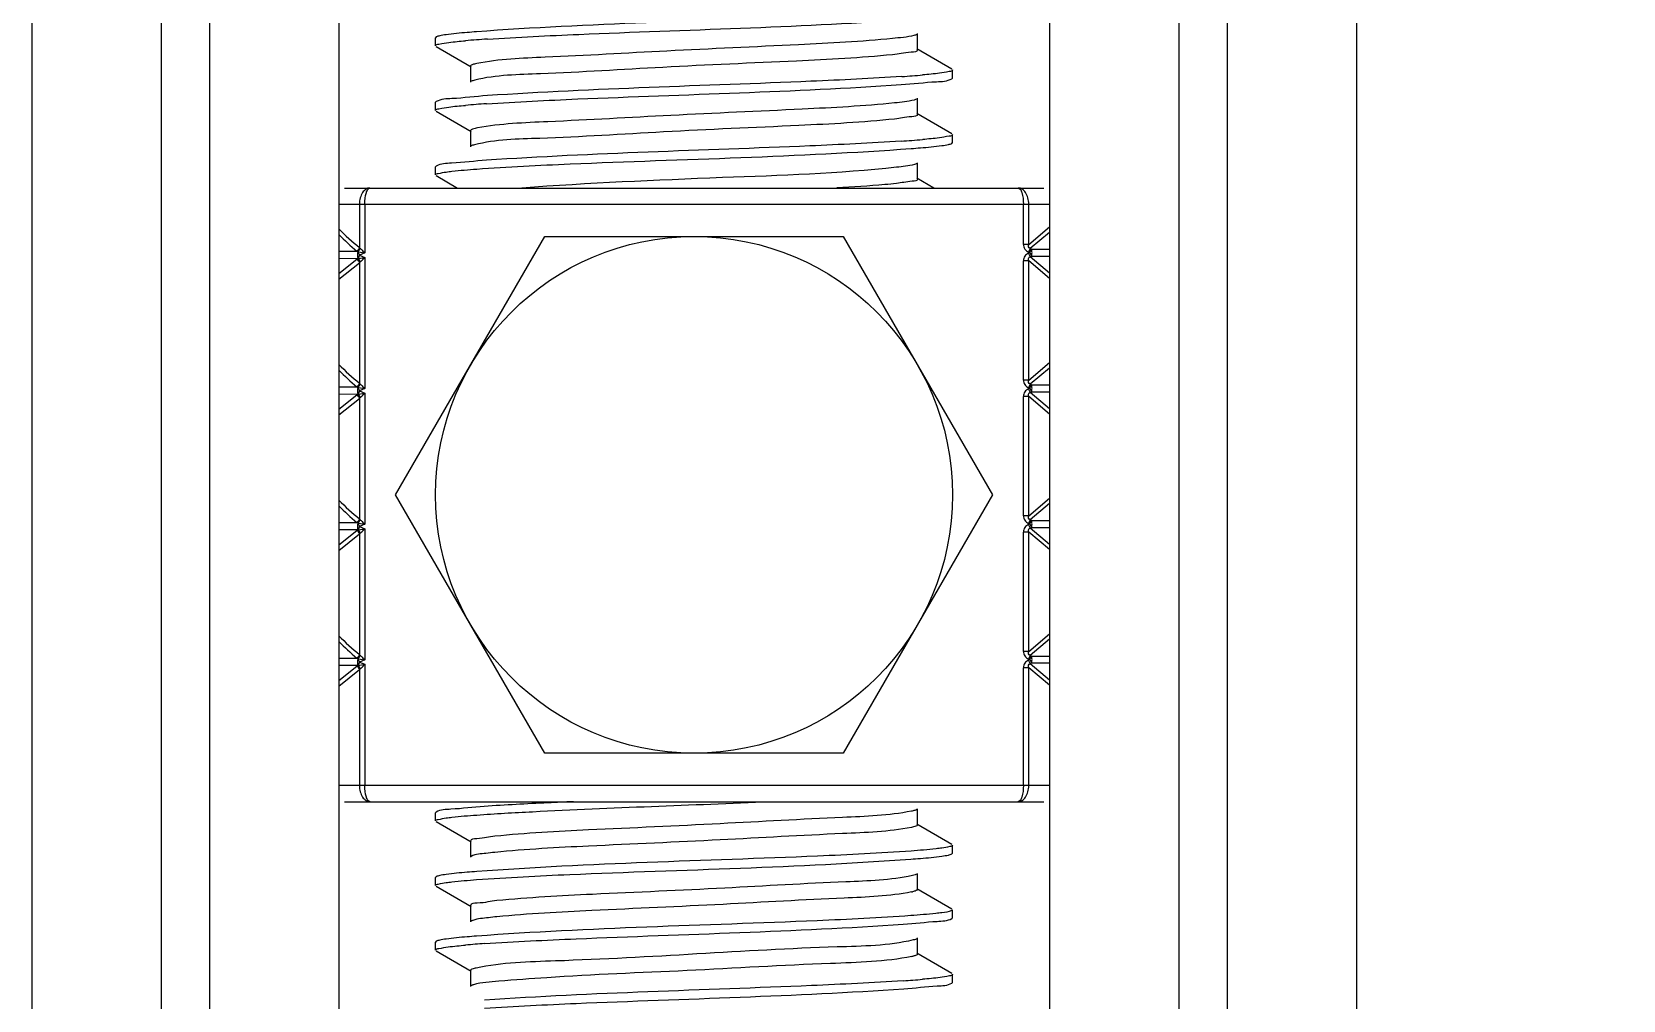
# Model space of a CAD drawing. Extents: x 27938 to 1507990, y 110129 to 923079.
# Drawn here: x 646801 to 647388, y 341758 to 342115 of the extents above; entities that cross this region are included whole.
import ezdxf

# ---------------------------------------------------------------- set-up
doc = ezdxf.new("R2010")
doc.units = 0
doc.header["$LTSCALE"] = 1000
doc.header["$MEASUREMENT"] = 0
doc.styles.get("Standard").update_dxf_attribs({"font": 'gbenor.shx', "bigfont": 'gbcbig.shx'})
doc.dimstyles.get("Standard").update_dxf_attribs({"dimtxt": 0.18, "dimasz": 0.18, "dimexe": 0.18, "dimexo": 0.0625, "dimgap": 0.09, "dimtad": 0, "dimtih": 1, "dimtoh": 1, "dimdec": 4, "dimzin": 0, "dimdsep": 46, "dimtxsty": 'Standard', "dimcen": 0.09, "dimadec": 0, "dimazin": 0, "dimtfac": 1, "dimtdec": 4, "dimtofl": 0, "dimtmove": 0, "dimatfit": 3, "dimfxl": 1, "dimtolj": 1, "dimtzin": 0, "dimarcsym": 0})

msp = doc.modelspace()

# ---------------------------------------------------------------- linework, layer by layer
at = {"linetype": 'Continuous'}
for p, q in [((646801.17, 346328.15), (646801.17, 341587.12)), ((646848.79, 346328.15), (646848.79, 341587.12)), ((646866.65, 346328.15), (646866.65, 341587.12)), ((646914.28, 346328.15), (646914.28, 341587.12)), ((647176.22, 346328.15), (647176.22, 341587.12)), ((647223.85, 346328.15), (647223.85, 341587.12)), ((647241.7, 346328.15), (647241.7, 341587.12)), ((647289.33, 346328.15), (647289.33, 341587.12)), ((646950.22, 342113.1), (646950, 342112.84)), ((646950, 342109.87), (646950, 342112.84)), ((646950, 342109.87), (646950, 342112.84)), ((647127.61, 342108.38), (647127.61, 342114.33)), ((646950.22, 342109.61), (646963.15, 342102.12)), ((647140.28, 342101.2), (647127.35, 342108.68)), ((646962.89, 342102.43), (646962.89, 342096.47)), ((647140.5, 342097.96), (647140.5, 342100.94)), ((647140.5, 342097.96), (647140.5, 342100.94)), ((647140.28, 342097.7), (647140.5, 342097.96)), ((646950.22, 342089.29), (646950, 342089.03)), ((646950, 342086.05), (646950, 342089.03)), ((646950, 342086.05), (646950, 342089.03)), ((647127.61, 342084.57), (647127.61, 342090.52)), ((646950.22, 342085.79), (646963.15, 342078.31)), ((647140.28, 342077.39), (647127.35, 342084.87)), ((646962.89, 342078.61), (646962.89, 342072.66)), ((647140.5, 342074.15), (647140.5, 342077.12)), ((647140.5, 342074.15), (647140.5, 342077.12)), ((647140.28, 342073.89), (647140.5, 342074.15)), ((646950.22, 342065.48), (646950, 342065.22)), ((646950, 342062.24), (646950, 342065.22)), ((646950, 342062.24), (646950, 342065.22)), ((647127.61, 342060.75), (647127.61, 342066.71)), ((646950.22, 342061.98), (646958.1, 342057.42)), ((647133.62, 342057.42), (647127.35, 342061.06)), ((646916.37, 342057.42), (647174.13, 342057.42)), ((646914.28, 342051.47), (647176.22, 342051.47)), ((646921.91, 342051.47), (646921.91, 342035.47)), ((646923.89, 342051.47), (646923.89, 342033.51)), ((647166.61, 342036.62), (647166.61, 342051.47)), ((647168.59, 342036.62), (647168.59, 342051.47)), ((647168.59, 342036.62), (647176.22, 342043.1)), ((647176.22, 342041.08), (647169.14, 342035.07)), ((646922.07, 342035.28), (646921.91, 342035.47)), ((646922.15, 342035.21), (646922.07, 342035.28)), ((646935.26, 341944.31), (646990.26, 342039.56)), ((646990.26, 342039.56), (647100.24, 342039.56)), ((647100.24, 342039.56), (647155.24, 341944.31)), ((647168.59, 342036.62), (647166.61, 342036.62)), ((647169.14, 342035.07), (647168.55, 342033.81)), ((647168.96, 342033.61), (647169.56, 342034.88)), ((647169.56, 342034.88), (647169.14, 342035.07)), ((647169.56, 342034.88), (647176.22, 342034.87)), ((646921.28, 342033.98), (646914.28, 342033.98)), ((646921.24, 342031.37), (646914.28, 342031.39)), ((646914.28, 342025.89), (646920.99, 342031.2)), ((646914.28, 342023.86), (646921.91, 342029.89)), ((646921.24, 342031.37), (646921.39, 342031.4)), ((646921.4, 342033.95), (646921.28, 342033.98)), ((646921.39, 342031.4), (646921.44, 342031.42)), ((646921.43, 342033.93), (646923.89, 342033.51)), ((646921.98, 342032.68), (646921.44, 342031.42)), ((646921.44, 342031.42), (646923.89, 342031.85)), ((646921.91, 342029.89), (646922.05, 342030.06)), ((646921.91, 342029.89), (646921.91, 341985.46)), ((646923.89, 342033.51), (646921.98, 342032.68)), ((646921.98, 342032.68), (646923.89, 342031.85)), ((646922.05, 342030.06), (646922.13, 342030.13)), ((646922.13, 342030.13), (646922.18, 342030.17)), ((646923.89, 342031.85), (646923.89, 341983.5)), ((647168.59, 342030.6), (647166.61, 342030.6)), ((647166.61, 341986.62), (647166.61, 342030.6)), ((647168.96, 342033.61), (647168.55, 342033.81)), ((647168.55, 342033.41), (647168.96, 342033.61)), ((647169.14, 342032.15), (647168.55, 342033.41)), ((647176.22, 342024.12), (647168.59, 342030.6)), ((647168.59, 341986.62), (647168.59, 342030.6)), ((647168.96, 342033.61), (647169.56, 342032.35)), ((647169.14, 342032.15), (647169.56, 342032.35)), ((647169.14, 342032.15), (647176.22, 342026.14)), ((647169.56, 342032.35), (647176.22, 342032.35)), ((647168.59, 341986.62), (647176.22, 341993.09)), ((647176.22, 341991.07), (647169.14, 341985.07)), ((646921.28, 341983.97), (646914.28, 341983.97)), ((646921.24, 341981.36), (646914.28, 341981.38)), ((646921.24, 341981.36), (646921.39, 341981.4)), ((646921.4, 341983.94), (646921.28, 341983.97)), ((646921.39, 341981.4), (646921.44, 341981.42)), ((646921.43, 341983.92), (646923.89, 341983.5)), ((646921.98, 341982.67), (646921.44, 341981.42)), ((646921.44, 341981.42), (646923.89, 341981.84)), ((646922.07, 341985.27), (646921.91, 341985.46)), ((646923.89, 341983.5), (646921.98, 341982.67)), ((646921.98, 341982.67), (646923.89, 341981.84)), ((646922.15, 341985.2), (646922.07, 341985.27)), ((646923.89, 341981.84), (646923.89, 341933.5)), ((647168.59, 341986.62), (647166.61, 341986.62)), ((647169.14, 341985.07), (647168.55, 341983.8)), ((647168.96, 341983.6), (647168.55, 341983.8)), ((647168.55, 341983.41), (647168.96, 341983.6)), ((647169.14, 341982.14), (647168.55, 341983.41)), ((647168.96, 341983.6), (647169.56, 341984.87)), ((647168.96, 341983.6), (647169.56, 341982.34)), ((647169.56, 341984.87), (647169.14, 341985.07)), ((647169.14, 341982.14), (647169.56, 341982.34)), ((647169.14, 341982.14), (647176.22, 341976.13)), ((647169.56, 341984.87), (647176.22, 341984.87)), ((647169.56, 341982.34), (647176.22, 341982.34)), ((646914.28, 341975.89), (646920.99, 341981.19)), ((646914.28, 341973.85), (646921.91, 341979.88)), ((646921.91, 341979.88), (646922.05, 341980.05)), ((646921.91, 341979.88), (646921.91, 341935.46)), ((646922.05, 341980.05), (646922.13, 341980.12)), ((646922.13, 341980.12), (646922.18, 341980.16)), ((647168.59, 341980.59), (647166.61, 341980.59)), ((647166.61, 341936.61), (647166.61, 341980.59)), ((647176.22, 341974.11), (647168.59, 341980.59)), ((647168.59, 341936.61), (647168.59, 341980.59)), ((646990.26, 341849.06), (646935.26, 341944.31)), ((647155.24, 341944.31), (647100.24, 341849.06)), ((647168.59, 341936.61), (647176.22, 341943.09)), ((647176.22, 341941.07), (647169.14, 341935.06)), ((646922.07, 341935.26), (646921.91, 341935.46)), ((646922.15, 341935.2), (646922.07, 341935.26)), ((647168.59, 341936.61), (647166.61, 341936.61)), ((647169.14, 341935.06), (647168.55, 341933.8)), ((647168.96, 341933.6), (647169.56, 341934.86)), ((647169.56, 341934.86), (647169.14, 341935.06)), ((647169.56, 341934.86), (647176.22, 341934.86)), ((646921.28, 341933.96), (646914.28, 341933.96)), ((646921.24, 341931.35), (646914.28, 341931.37)), ((646914.28, 341925.88), (646920.99, 341931.19)), ((646914.28, 341923.84), (646921.91, 341929.88)), ((646921.24, 341931.35), (646921.39, 341931.39)), ((646921.4, 341933.93), (646921.28, 341933.96)), ((646921.39, 341931.39), (646921.44, 341931.41)), ((646921.43, 341933.92), (646923.89, 341933.5)), ((646921.98, 341932.66), (646921.44, 341931.41)), ((646921.44, 341931.41), (646923.89, 341931.83)), ((646921.91, 341929.88), (646922.05, 341930.04)), ((646921.91, 341929.88), (646921.91, 341885.45)), ((646923.89, 341933.5), (646921.98, 341932.66)), ((646921.98, 341932.66), (646923.89, 341931.83)), ((646922.05, 341930.04), (646922.13, 341930.11)), ((646922.13, 341930.11), (646922.18, 341930.16)), ((646923.89, 341931.83), (646923.89, 341883.49)), ((647168.59, 341930.59), (647166.61, 341930.59)), ((647166.61, 341886.6), (647166.61, 341930.59)), ((647168.96, 341933.6), (647168.55, 341933.8)), ((647168.55, 341933.4), (647168.96, 341933.6)), ((647169.14, 341932.14), (647168.55, 341933.4)), ((647176.22, 341924.11), (647168.59, 341930.59)), ((647168.59, 341886.6), (647168.59, 341930.59)), ((647168.96, 341933.6), (647169.56, 341932.33)), ((647169.14, 341932.14), (647169.56, 341932.33)), ((647169.14, 341932.14), (647176.22, 341926.12)), ((647169.56, 341932.33), (647176.22, 341932.33)), ((647168.59, 341886.6), (647176.22, 341893.08)), ((647176.22, 341891.06), (647169.14, 341885.05)), ((646921.28, 341883.96), (646914.28, 341883.96)), ((646921.4, 341883.93), (646921.28, 341883.96)), ((646921.43, 341883.91), (646923.89, 341883.49)), ((646921.98, 341882.66), (646921.44, 341881.4)), ((646921.44, 341881.4), (646923.89, 341881.83)), ((646922.07, 341885.26), (646921.91, 341885.45)), ((646923.89, 341883.49), (646921.98, 341882.66)), ((646921.98, 341882.66), (646923.89, 341881.83)), ((646922.15, 341885.19), (646922.07, 341885.26)), ((646923.89, 341881.83), (646923.89, 341837.15)), ((647168.59, 341886.6), (647166.61, 341886.6)), ((647169.14, 341885.05), (647168.55, 341883.79)), ((647168.96, 341883.59), (647168.55, 341883.79)), ((647168.55, 341883.39), (647168.96, 341883.59)), ((647169.14, 341882.13), (647168.55, 341883.39)), ((647168.96, 341883.59), (647169.56, 341884.85)), ((647168.96, 341883.59), (647169.56, 341882.33)), ((647169.56, 341884.85), (647169.14, 341885.05)), ((647169.14, 341882.13), (647169.56, 341882.33)), ((647169.14, 341882.13), (647176.22, 341876.12)), ((647169.56, 341884.85), (647176.22, 341884.85)), ((647169.56, 341882.33), (647176.22, 341882.33)), ((646921.24, 341881.35), (646914.28, 341881.37)), ((646914.28, 341875.87), (646920.99, 341881.18)), ((646914.28, 341873.84), (646921.91, 341879.87)), ((646921.24, 341881.35), (646921.39, 341881.38)), ((646921.39, 341881.38), (646921.44, 341881.4)), ((646921.91, 341879.87), (646922.05, 341880.04)), ((646921.91, 341879.87), (646921.91, 341837.15)), ((646922.05, 341880.04), (646922.13, 341880.11)), ((646922.13, 341880.11), (646922.18, 341880.15)), ((647168.59, 341880.58), (647166.61, 341880.58)), ((647166.61, 341837.15), (647166.61, 341880.58)), ((647176.22, 341874.1), (647168.59, 341880.58)), ((647168.59, 341837.15), (647168.59, 341880.58)), ((647100.24, 341849.06), (646990.26, 341849.06)), ((647176.22, 341837.15), (646914.28, 341837.15)), ((646916.37, 341831.2), (647174.13, 341831.2)), ((646950.22, 341827.35), (646950, 341827.09)), ((646950, 341824.11), (646950, 341827.09)), ((646950, 341824.11), (646950, 341827.09)), ((646950.22, 341823.85), (646963.15, 341816.37)), ((647140.28, 341815.44), (647127.35, 341822.93)), ((647127.61, 341822.63), (647127.61, 341828.58)), ((646962.89, 341816.67), (646962.89, 341810.72)), ((647140.28, 341811.95), (647140.5, 341812.21)), ((647140.5, 341812.21), (647140.5, 341815.18)), ((647140.5, 341812.21), (647140.5, 341815.18)), ((646950.22, 341803.54), (646950, 341803.28)), ((646950, 341800.3), (646950, 341803.28)), ((646950, 341800.3), (646950, 341803.28)), ((646950.22, 341800.04), (646963.15, 341792.56)), ((647127.61, 341798.81), (647127.61, 341804.77)), ((647140.28, 341791.63), (647127.35, 341799.11)), ((646962.89, 341792.86), (646962.89, 341786.91)), ((647140.28, 341788.13), (647140.5, 341788.39)), ((647140.5, 341788.39), (647140.5, 341791.37)), ((647140.5, 341788.39), (647140.5, 341791.37)), ((646950.22, 341779.73), (646950, 341779.46)), ((646950, 341776.49), (646950, 341779.46)), ((646950, 341776.49), (646950, 341779.46)), ((646950.22, 341776.23), (646963.15, 341768.75)), ((647127.61, 341775), (647127.61, 341780.95)), ((647140.28, 341767.82), (647127.35, 341775.3)), ((646962.89, 341769.05), (646962.89, 341763.09)), ((647140.28, 341764.32), (647140.5, 341764.58)), ((647140.5, 341764.58), (647140.5, 341767.56)), ((647140.5, 341764.58), (647140.5, 341767.56))]:
    msp.add_line(p, q, dxfattribs=at)
msp.add_circle((647045.25, 341944.31), 95.25, dxfattribs=at)
for centre, radius, start, end in [((646996.8, 341685.25), 427.95, 93.71685, 94.79919), ((647094.27, 342518.27), 420.65, 273.76227, 274.80085), ((646996.39, 341666.65), 422.73, 93.74965, 94.79999), ((647093.86, 342499.64), 425.85, 273.72942, 274.8001), ((646987.84, 342115.92), 104.01, 224.9882, 230.66338), ((646988.33, 342114.96), 105.17, 225.24107, 230.18722), ((646922.17, 342035.6), 1.85, 230.22372, 240.95845), ((646922.15, 342029.74), 1.86, 119.14418, 128.30251), ((646987.84, 342065.91), 104.01, 224.9882, 230.66338), ((646988.33, 342064.95), 105.17, 225.24107, 230.18722), ((646922.17, 341985.59), 1.85, 230.22372, 240.95845), ((646922.15, 341979.73), 1.86, 119.14418, 128.30251), ((646987.84, 342015.9), 104.01, 224.9882, 230.66338), ((646988.33, 342014.94), 105.17, 225.24107, 230.18722), ((646922.17, 341935.58), 1.85, 230.22372, 240.95845), ((646922.15, 341929.72), 1.86, 119.14418, 128.30251), ((646987.84, 341965.9), 104.01, 224.9882, 230.66338), ((646988.33, 341964.94), 105.17, 225.24107, 230.18722), ((646922.17, 341885.58), 1.85, 230.22372, 240.95845), ((646922.15, 341879.72), 1.86, 119.14418, 128.30251), ((647121.31, 341818.45), 20.92, 281.39178, 282.13242), ((646995.4, 341369.62), 410.16, 93.82825, 94.80335), ((647121.96, 341791.6), 17.82, 281.5512, 283.26836), ((647094.98, 342175.95), 411.68, 273.81553, 274.80566)]:
    msp.add_arc(centre, radius, start, end, dxfattribs=at)
for points, knots in [([(647124.91, 342122.55), (647113.39, 342121.72), (647060.08, 342119.12), (647006.7, 342118.08), (646965.01, 342115)], [0, 0, 0, 0, 0.216609, 1, 1, 1, 1]), ([(646969.06, 342112.31), (646980.3, 342113.05), (647031.24, 342115.49), (647082.24, 342116.71), (647121.88, 342119.36)], [0, 0, 0, 0, 0.221018, 1, 1, 1, 1]), ([(646950, 342109.87), (646950, 342110.32), (646952.43, 342110.59), (646953.65, 342110.93), (646954.87, 342111.09)], [0, 0, 0, 0, 0.270608, 1, 1, 1, 1]), ([(646953.82, 342113.92), (646953.04, 342113.81), (646951.84, 342113.6), (646950.61, 342113.32), (646950.23, 342113.1)], [0, 0, 0, 0, 0.642699, 1, 1, 1, 1]), ([(646965.01, 342115), (646963.86, 342114.92), (646960.12, 342114.62), (646956.39, 342114.29), (646953.82, 342113.92)], [0, 0, 0, 0, 0.307564, 1, 1, 1, 1]), ([(647118.42, 342112.53), (647106.89, 342111.37), (647079.15, 342109.95), (647036.42, 342108.1), (646996.95, 342105.76), (646973.41, 342104.96), (646965.12, 342103.31)], [0, 0, 0, 0, 0.226386, 0.542344, 0.83502, 1, 1, 1, 1]), ([(647127.35, 342114.03), (647127.03, 342113.84), (647124.07, 342113.04), (647121.06, 342112.79), (647118.42, 342112.53)], [0, 0, 0, 0, 0.123298, 1, 1, 1, 1]), ([(647118.42, 342106.57), (647106.66, 342105.39), (647078.41, 342103.95), (647035.09, 342102.16), (646995.69, 342099.58), (646972.35, 342099.08), (646964.46, 342097.22)], [0, 0, 0, 0, 0.229855, 0.549948, 0.842489, 1, 1, 1, 1]), ([(647127.61, 342108.38), (647127.61, 342107.55), (647122.87, 342107.5), (647120.72, 342106.8), (647118.42, 342106.57)], [0, 0, 0, 0, 0.265413, 1, 1, 1, 1]), ([(646965.12, 342103.31), (646964.56, 342103.2), (646963.9, 342103.05), (646962.89, 342102.66), (646962.89, 342102.43)], [0, 0, 0, 0, 0.707754, 1, 1, 1, 1]), ([(647121.88, 342098.53), (647110.7, 342097.78), (647059.76, 342095.33), (647008.77, 342094.1), (646969.06, 342091.47)], [0, 0, 0, 0, 0.219595, 1, 1, 1, 1]), ([(647140.5, 342100.94), (647140.5, 342100.49), (647138.12, 342100.21), (647136.92, 342099.89), (647135.73, 342099.73)], [0, 0, 0, 0, 0.270923, 1, 1, 1, 1]), ([(646964.46, 342097.22), (646964.2, 342097.15), (646963.75, 342097.03), (646963.31, 342096.87), (646963.15, 342096.77)], [0, 0, 0, 0, 0.593987, 1, 1, 1, 1]), ([(646968.74, 342088.47), (646979.94, 342089.22), (647030.88, 342091.67), (647081.87, 342092.89), (647121.56, 342095.53)], [0, 0, 0, 0, 0.219989, 1, 1, 1, 1]), ([(647121.56, 342095.53), (647125.9, 342095.82), (647131.97, 342096.66), (647138.59, 342096.73), (647140.27, 342097.7)], [0, 0, 0, 0, 0.691216, 1, 1, 1, 1]), ([(646950, 342086.05), (646950, 342086.51), (646952.4, 342086.78), (646953.6, 342087.11), (646954.81, 342087.26)], [0, 0, 0, 0, 0.270808, 1, 1, 1, 1]), ([(646969.06, 342091.47), (646964.69, 342091.18), (646958.59, 342090.34), (646951.92, 342090.26), (646950.23, 342089.29)], [0, 0, 0, 0, 0.691341, 1, 1, 1, 1]), ([(647119.17, 342088.79), (647107.85, 342087.61), (647080.34, 342086.21), (647037.71, 342084.33), (646997.88, 342082.04), (646973.97, 342081.15), (646965.43, 342079.56)], [0, 0, 0, 0, 0.221662, 0.536163, 0.830773, 1, 1, 1, 1]), ([(647127.35, 342090.22), (647127.05, 342090.04), (647124.34, 342089.28), (647121.58, 342089.04), (647119.17, 342088.79)], [0, 0, 0, 0, 0.125495, 1, 1, 1, 1]), ([(647119.17, 342082.84), (647107.45, 342081.61), (647079.05, 342080.17), (647035.38, 342078.38), (646995.67, 342075.68), (646972.1, 342075.34), (646964.27, 342073.35)], [0, 0, 0, 0, 0.227665, 0.549451, 0.843883, 1, 1, 1, 1]), ([(647127.61, 342084.57), (647127.61, 342083.8), (647123.28, 342083.68), (647121.28, 342083.06), (647119.17, 342082.84)], [0, 0, 0, 0, 0.266153, 1, 1, 1, 1]), ([(646965.43, 342079.56), (646964.79, 342079.44), (646964.06, 342079.27), (646962.89, 342078.88), (646962.89, 342078.61)], [0, 0, 0, 0, 0.711573, 1, 1, 1, 1]), ([(647140.5, 342077.12), (647140.5, 342076.67), (647138.09, 342076.4), (647136.88, 342076.07), (647135.66, 342075.91)], [0, 0, 0, 0, 0.270717, 1, 1, 1, 1]), ([(646964.27, 342073.35), (646964.04, 342073.3), (646963.66, 342073.19), (646963.29, 342073.04), (646963.15, 342072.96)], [0, 0, 0, 0, 0.586829, 1, 1, 1, 1]), ([(646965.12, 342064.41), (646976.59, 342065.25), (647029.97, 342067.85), (647083.43, 342068.91), (647125.26, 342071.97)], [0, 0, 0, 0, 0.215118, 1, 1, 1, 1]), ([(647121.56, 342074.69), (647110.34, 342073.95), (647059.4, 342071.51), (647008.4, 342070.29), (646968.74, 342067.64)], [0, 0, 0, 0, 0.220621, 1, 1, 1, 1]), ([(647125.26, 342071.97), (647126.43, 342072.06), (647130.21, 342072.36), (647134, 342072.69), (647136.6, 342073.06)], [0, 0, 0, 0, 0.307378, 1, 1, 1, 1]), ([(647136.6, 342073.06), (647137.41, 342073.17), (647138.63, 342073.39), (647139.88, 342073.66), (647140.27, 342073.89)], [0, 0, 0, 0, 0.643431, 1, 1, 1, 1]), ([(646968.74, 342067.64), (646964.45, 342067.35), (646958.45, 342066.52), (646951.89, 342066.44), (646950.23, 342065.48)], [0, 0, 0, 0, 0.691044, 1, 1, 1, 1]), ([(646953.85, 342063.32), (646954.57, 342063.43), (646958.32, 342063.88), (646962.08, 342064.18), (646965.12, 342064.41)], [0, 0, 0, 0, 0.191292, 1, 1, 1, 1]), ([(647119.88, 342065.05), (647098.58, 342062.73), (647052.44, 342061.26), (647006.4, 342059.2), (646981.8, 342057.42)], [0, 0, 0, 0, 0.464865, 1, 1, 1, 1]), ([(647127.35, 342066.41), (647127.07, 342066.24), (647124.61, 342065.52), (647122.08, 342065.29), (647119.88, 342065.05)], [0, 0, 0, 0, 0.12782, 1, 1, 1, 1]), ([(646950, 342062.24), (646950, 342062.61), (646951.89, 342062.93), (646952.88, 342063.19), (646953.85, 342063.32)], [0, 0, 0, 0, 0.274527, 1, 1, 1, 1]), ([(647119.88, 342059.1), (647118.45, 342058.94), (647111.12, 342058.25), (647103.76, 342057.78), (647097.84, 342057.43)], [0, 0, 0, 0, 0.195123, 1, 1, 1, 1]), ([(647127.61, 342060.75), (647127.62, 342060.05), (647123.66, 342059.87), (647121.81, 342059.31), (647119.88, 342059.1)], [0, 0, 0, 0, 0.266951, 1, 1, 1, 1]), ([(646925.8, 342057.42), (646925.29, 342057.42), (646924.18, 342057.06), (646922.92, 342055.69), (646922.1, 342053.75), (646921.91, 342052.25), (646921.91, 342051.47)], [0, 0, 0, 0, 0.195972, 0.42512, 0.697797, 1, 1, 1, 1]), ([(646923.89, 342051.47), (646923.89, 342052.9), (646924.1, 342054.84), (646924.86, 342056.87), (646925.52, 342057.42), (646925.8, 342057.42)], [0, 0, 0, 0, 0.657525, 0.871922, 1, 1, 1, 1]), ([(647164.7, 342057.42), (647164.98, 342057.42), (647165.64, 342056.87), (647166.4, 342054.84), (647166.61, 342052.9), (647166.61, 342051.47)], [0, 0, 0, 0, 0.128078, 0.342475, 1, 1, 1, 1]), ([(647168.59, 342051.47), (647168.59, 342052.25), (647168.4, 342053.75), (647167.58, 342055.69), (647166.32, 342057.06), (647165.21, 342057.42), (647164.7, 342057.42)], [0, 0, 0, 0, 0.302203, 0.57488, 0.804028, 1, 1, 1, 1]), ([(646922.15, 342035.21), (646922.28, 342035.09), (646922.87, 342034.53), (646923.44, 342033.96), (646923.89, 342033.51)], [0, 0, 0, 0, 0.225254, 1, 1, 1, 1]), ([(647166.61, 342036.62), (647166.61, 342036.03), (647167.02, 342034.82), (647168.01, 342034.06), (647168.55, 342033.81)], [0, 0, 0, 0, 0.499355, 1, 1, 1, 1]), ([(647169.14, 342035.07), (647168.86, 342035.16), (647168.39, 342035.72), (647168.53, 342036.34), (647168.59, 342036.62)], [0, 0, 0, 0, 0.502447, 1, 1, 1, 1]), ([(647169.56, 342032.35), (647169.74, 342032.74), (647169.87, 342033.61), (647169.74, 342034.49), (647169.56, 342034.88)], [0, 0, 0, 0, 0.500048, 1, 1, 1, 1]), ([(646921.42, 342033.97), (646921.33, 342033.78), (646921.06, 342032.96), (646921.11, 342032), (646921.39, 342031.4)], [0, 0, 0, 0, 0.236634, 1, 1, 1, 1]), ([(646921.98, 342032.68), (646921.93, 342032.8), (646921.74, 342033.23), (646921.52, 342033.65), (646921.42, 342033.97)], [0, 0, 0, 0, 0.285481, 1, 1, 1, 1]), ([(646922.18, 342030.17), (646922.31, 342030.29), (646922.89, 342030.84), (646923.45, 342031.41), (646923.89, 342031.85)], [0, 0, 0, 0, 0.226794, 1, 1, 1, 1]), ([(647168.55, 342033.41), (647168.01, 342033.16), (647167.02, 342032.41), (647166.61, 342031.19), (647166.61, 342030.6)], [0, 0, 0, 0, 0.500643, 1, 1, 1, 1]), ([(647168.59, 342030.6), (647168.53, 342030.89), (647168.39, 342031.5), (647168.86, 342032.06), (647169.14, 342032.15)], [0, 0, 0, 0, 0.49632, 1, 1, 1, 1]), ([(646921.42, 341983.96), (646921.33, 341983.78), (646921.06, 341982.95), (646921.11, 341982), (646921.39, 341981.4)], [0, 0, 0, 0, 0.236634, 1, 1, 1, 1]), ([(646921.98, 341982.67), (646921.93, 341982.79), (646921.74, 341983.23), (646921.52, 341983.64), (646921.42, 341983.96)], [0, 0, 0, 0, 0.285481, 1, 1, 1, 1]), ([(646922.15, 341985.2), (646922.28, 341985.08), (646922.87, 341984.53), (646923.44, 341983.95), (646923.89, 341983.5)], [0, 0, 0, 0, 0.225254, 1, 1, 1, 1]), ([(646922.18, 341980.16), (646922.31, 341980.29), (646922.89, 341980.83), (646923.45, 341981.4), (646923.89, 341981.84)], [0, 0, 0, 0, 0.226794, 1, 1, 1, 1]), ([(647166.61, 341986.62), (647166.61, 341986.02), (647167.02, 341984.81), (647168.01, 341984.06), (647168.55, 341983.8)], [0, 0, 0, 0, 0.499355, 1, 1, 1, 1]), ([(647168.55, 341983.41), (647168.01, 341983.15), (647167.02, 341982.4), (647166.61, 341981.19), (647166.61, 341980.59)], [0, 0, 0, 0, 0.500643, 1, 1, 1, 1]), ([(647169.14, 341985.07), (647168.86, 341985.15), (647168.39, 341985.71), (647168.53, 341986.33), (647168.59, 341986.62)], [0, 0, 0, 0, 0.502447, 1, 1, 1, 1]), ([(647168.59, 341980.59), (647168.53, 341980.88), (647168.39, 341981.49), (647168.86, 341982.06), (647169.14, 341982.14)], [0, 0, 0, 0, 0.49632, 1, 1, 1, 1]), ([(647169.56, 341982.34), (647169.74, 341982.73), (647169.87, 341983.61), (647169.74, 341984.48), (647169.56, 341984.87)], [0, 0, 0, 0, 0.500048, 1, 1, 1, 1]), ([(646922.15, 341935.2), (646922.28, 341935.07), (646922.87, 341934.52), (646923.44, 341933.94), (646923.89, 341933.5)], [0, 0, 0, 0, 0.225254, 1, 1, 1, 1]), ([(647166.61, 341936.61), (647166.61, 341936.02), (647167.02, 341934.8), (647168.01, 341934.05), (647168.55, 341933.8)], [0, 0, 0, 0, 0.499355, 1, 1, 1, 1]), ([(647169.14, 341935.06), (647168.86, 341935.15), (647168.39, 341935.71), (647168.53, 341936.32), (647168.59, 341936.61)], [0, 0, 0, 0, 0.502447, 1, 1, 1, 1]), ([(647169.56, 341932.33), (647169.74, 341932.72), (647169.87, 341933.6), (647169.74, 341934.47), (647169.56, 341934.86)], [0, 0, 0, 0, 0.500048, 1, 1, 1, 1]), ([(646921.42, 341933.96), (646921.33, 341933.77), (646921.06, 341932.94), (646921.11, 341931.99), (646921.39, 341931.39)], [0, 0, 0, 0, 0.236634, 1, 1, 1, 1]), ([(646921.98, 341932.66), (646921.93, 341932.79), (646921.74, 341933.22), (646921.52, 341933.63), (646921.42, 341933.96)], [0, 0, 0, 0, 0.285481, 1, 1, 1, 1]), ([(646922.18, 341930.16), (646922.31, 341930.28), (646922.89, 341930.83), (646923.45, 341931.39), (646923.89, 341931.83)], [0, 0, 0, 0, 0.226794, 1, 1, 1, 1]), ([(647168.55, 341933.4), (647168.01, 341933.15), (647167.02, 341932.39), (647166.61, 341931.18), (647166.61, 341930.59)], [0, 0, 0, 0, 0.500643, 1, 1, 1, 1]), ([(647168.59, 341930.59), (647168.53, 341930.87), (647168.39, 341931.49), (647168.86, 341932.05), (647169.14, 341932.14)], [0, 0, 0, 0, 0.49632, 1, 1, 1, 1]), ([(646921.42, 341883.95), (646921.33, 341883.76), (646921.06, 341882.94), (646921.11, 341881.98), (646921.39, 341881.38)], [0, 0, 0, 0, 0.236634, 1, 1, 1, 1]), ([(646921.98, 341882.66), (646921.93, 341882.78), (646921.74, 341883.21), (646921.52, 341883.63), (646921.42, 341883.95)], [0, 0, 0, 0, 0.285481, 1, 1, 1, 1]), ([(646922.15, 341885.19), (646922.28, 341885.07), (646922.87, 341884.51), (646923.44, 341883.94), (646923.89, 341883.49)], [0, 0, 0, 0, 0.225254, 1, 1, 1, 1]), ([(646922.18, 341880.15), (646922.31, 341880.27), (646922.89, 341880.82), (646923.45, 341881.39), (646923.89, 341881.83)], [0, 0, 0, 0, 0.226794, 1, 1, 1, 1]), ([(647166.61, 341886.6), (647166.61, 341886.01), (647167.02, 341884.8), (647168.01, 341884.04), (647168.55, 341883.79)], [0, 0, 0, 0, 0.499355, 1, 1, 1, 1]), ([(647168.55, 341883.39), (647168.01, 341883.14), (647167.02, 341882.39), (647166.61, 341881.17), (647166.61, 341880.58)], [0, 0, 0, 0, 0.500643, 1, 1, 1, 1]), ([(647169.14, 341885.05), (647168.86, 341885.14), (647168.39, 341885.7), (647168.53, 341886.31), (647168.59, 341886.6)], [0, 0, 0, 0, 0.502447, 1, 1, 1, 1]), ([(647168.59, 341880.58), (647168.53, 341880.87), (647168.39, 341881.48), (647168.86, 341882.04), (647169.14, 341882.13)], [0, 0, 0, 0, 0.49632, 1, 1, 1, 1]), ([(647169.56, 341882.33), (647169.74, 341882.72), (647169.87, 341883.59), (647169.74, 341884.47), (647169.56, 341884.85)], [0, 0, 0, 0, 0.500048, 1, 1, 1, 1]), ([(646921.91, 341837.15), (646921.91, 341836.37), (646922.1, 341834.87), (646922.92, 341832.93), (646924.18, 341831.56), (646925.29, 341831.2), (646925.8, 341831.2)], [0, 0, 0, 0, 0.302203, 0.57488, 0.804028, 1, 1, 1, 1]), ([(646925.8, 341831.2), (646925.52, 341831.2), (646924.86, 341831.75), (646924.1, 341833.78), (646923.89, 341835.72), (646923.89, 341837.15)], [0, 0, 0, 0, 0.128078, 0.342475, 1, 1, 1, 1]), ([(647166.61, 341837.15), (647166.61, 341835.72), (647166.4, 341833.78), (647165.64, 341831.75), (647164.98, 341831.2), (647164.7, 341831.2)], [0, 0, 0, 0, 0.657525, 0.871922, 1, 1, 1, 1]), ([(647164.7, 341831.2), (647165.21, 341831.2), (647166.32, 341831.56), (647167.58, 341832.93), (647168.4, 341834.87), (647168.59, 341836.37), (647168.59, 341837.15)], [0, 0, 0, 0, 0.195972, 0.42512, 0.697797, 1, 1, 1, 1]), ([(646967.9, 341829.45), (646963.81, 341829.17), (646958.07, 341828.38), (646951.82, 341828.27), (646950.23, 341827.35)], [0, 0, 0, 0, 0.690228, 1, 1, 1, 1]), ([(646965.13, 341826.28), (646971.99, 341826.78), (647008.05, 341828.76), (647044.14, 341829.99), (647073.34, 341831.2)], [0, 0, 0, 0, 0.190688, 1, 1, 1, 1]), ([(647000.75, 341831.2), (646997.61, 341831.06), (646986.66, 341830.55), (646975.71, 341829.98), (646967.9, 341829.45)], [0, 0, 0, 0, 0.286076, 1, 1, 1, 1]), ([(646950, 341824.11), (646950, 341824.48), (646951.89, 341824.8), (646952.89, 341825.06), (646953.85, 341825.2)], [0, 0, 0, 0, 0.274524, 1, 1, 1, 1]), ([(646953.85, 341825.2), (646954.57, 341825.3), (646958.32, 341825.76), (646962.08, 341826.06), (646965.13, 341826.28)], [0, 0, 0, 0, 0.191293, 1, 1, 1, 1]), ([(647125.34, 341827.69), (647117, 341826.04), (647093.35, 341825.22), (647053.76, 341822.89), (647011.02, 341821.04), (646983.31, 341819.62), (646971.83, 341818.45)], [0, 0, 0, 0, 0.165781, 0.45908, 0.774887, 1, 1, 1, 1]), ([(647127.35, 341828.28), (647127.11, 341828.14), (647126.44, 341827.92), (647125.76, 341827.77), (647125.34, 341827.69)], [0, 0, 0, 0, 0.387259, 1, 1, 1, 1]), ([(646971.83, 341818.45), (646969.6, 341818.23), (646967.49, 341817.55), (646962.89, 341817.48), (646962.89, 341816.67)], [0, 0, 0, 0, 0.734361, 1, 1, 1, 1]), ([(647125.34, 341821.73), (647117, 341820.09), (647093.35, 341819.27), (647053.76, 341816.94), (647011.02, 341815.08), (646983.31, 341813.67), (646971.83, 341812.5)], [0, 0, 0, 0, 0.165781, 0.45908, 0.774887, 1, 1, 1, 1]), ([(647127.61, 341822.63), (647127.61, 341822.38), (647126.58, 341822), (647125.91, 341821.85), (647125.34, 341821.73)], [0, 0, 0, 0, 0.291748, 1, 1, 1, 1]), ([(646971.83, 341812.5), (646970.73, 341812.39), (646967.86, 341811.97), (646964.74, 341811.94), (646963.15, 341811.02)], [0, 0, 0, 0, 0.375377, 1, 1, 1, 1]), ([(647125.27, 341813.01), (647113.78, 341812.17), (647060.4, 341809.57), (647006.94, 341808.52), (646965.13, 341805.44)], [0, 0, 0, 0, 0.215525, 1, 1, 1, 1]), ([(647136.61, 341814.1), (647135.89, 341814), (647132.12, 341813.54), (647128.33, 341813.24), (647125.27, 341813.01)], [0, 0, 0, 0, 0.191424, 1, 1, 1, 1]), ([(647136.57, 341811.11), (647137.38, 341811.23), (647138.62, 341811.44), (647139.88, 341811.72), (647140.27, 341811.95)], [0, 0, 0, 0, 0.643818, 1, 1, 1, 1]), ([(647140.5, 341815.18), (647140.5, 341814.81), (647138.59, 341814.49), (647137.59, 341814.23), (647136.61, 341814.1)], [0, 0, 0, 0, 0.274347, 1, 1, 1, 1]), ([(646965.13, 341805.44), (646963.97, 341805.36), (646960.21, 341805.06), (646956.44, 341804.73), (646953.85, 341804.36)], [0, 0, 0, 0, 0.307528, 1, 1, 1, 1]), ([(646965.08, 341802.46), (646976.52, 341803.31), (647029.88, 341805.91), (647083.31, 341806.97), (647125.13, 341810.02)], [0, 0, 0, 0, 0.214845, 1, 1, 1, 1]), ([(647125.13, 341810.02), (647126.31, 341810.11), (647130.12, 341810.41), (647133.94, 341810.75), (647136.57, 341811.11)], [0, 0, 0, 0, 0.307299, 1, 1, 1, 1]), ([(646950, 341800.3), (646950, 341800.67), (646951.88, 341800.99), (646952.88, 341801.24), (646953.84, 341801.38)], [0, 0, 0, 0, 0.274583, 1, 1, 1, 1]), ([(646953.85, 341804.36), (646953.06, 341804.25), (646951.85, 341804.04), (646950.61, 341803.76), (646950.23, 341803.54)], [0, 0, 0, 0, 0.643035, 1, 1, 1, 1]), ([(646953.84, 341801.38), (646954.55, 341801.48), (646958.29, 341801.94), (646962.04, 341802.24), (646965.08, 341802.46)], [0, 0, 0, 0, 0.191287, 1, 1, 1, 1]), ([(647125.71, 341803.95), (647117.68, 341802.22), (647094.41, 341801.54), (647055.22, 341799.11), (647012.31, 341797.3), (646984.31, 341795.86), (646972.6, 341794.72)], [0, 0, 0, 0, 0.160645, 0.451989, 0.769743, 1, 1, 1, 1]), ([(647127.35, 341804.46), (647127.15, 341804.35), (647126.6, 341804.16), (647126.05, 341804.02), (647125.71, 341803.95)], [0, 0, 0, 0, 0.396009, 1, 1, 1, 1]), ([(646972.6, 341794.72), (646970.17, 341794.48), (646967.9, 341793.74), (646962.89, 341793.74), (646962.89, 341792.86)], [0, 0, 0, 0, 0.735005, 1, 1, 1, 1]), ([(647125.44, 341797.94), (647117.26, 341796.29), (647093.92, 341795.5), (647054.71, 341793.16), (647012.02, 341791.33), (646984.23, 341789.9), (646972.6, 341788.77)], [0, 0, 0, 0, 0.163506, 0.454907, 0.771081, 1, 1, 1, 1]), ([(647127.61, 341798.81), (647127.61, 341798.6), (647126.77, 341798.23), (647126.19, 341798.1), (647125.71, 341798)], [0, 0, 0, 0, 0.29759, 1, 1, 1, 1]), ([(646972.6, 341788.77), (646971.56, 341788.66), (646968.6, 341788.32), (646965.58, 341788.05), (646963.72, 341787.45)], [0, 0, 0, 0, 0.346657, 1, 1, 1, 1]), ([(647125.13, 341789.19), (647113.63, 341788.35), (647060.28, 341785.75), (647006.84, 341784.7), (646965.08, 341781.63)], [0, 0, 0, 0, 0.21594, 1, 1, 1, 1]), ([(647122.37, 341786.02), (647126.52, 341786.3), (647132.33, 341787.1), (647138.66, 341787.21), (647140.27, 341788.13)], [0, 0, 0, 0, 0.690459, 1, 1, 1, 1]), ([(647136.57, 341790.28), (647135.84, 341790.18), (647132.04, 341789.71), (647128.22, 341789.41), (647125.13, 341789.19)], [0, 0, 0, 0, 0.191494, 1, 1, 1, 1]), ([(647140.5, 341791.37), (647140.5, 341791.25), (647139.1, 341790.36), (647137.81, 341790.45), (647136.57, 341790.28)], [0, 0, 0, 0, 0.089011, 1, 1, 1, 1]), ([(646963.72, 341787.45), (646963.61, 341787.41), (646963.42, 341787.34), (646963.23, 341787.25), (646963.15, 341787.21)], [0, 0, 0, 0, 0.560435, 1, 1, 1, 1]), ([(646968.01, 341778.86), (646979.27, 341779.62), (647030.73, 341782.1), (647082.24, 341783.3), (647122.37, 341786.02)], [0, 0, 0, 0, 0.219125, 1, 1, 1, 1]), ([(646950, 341776.49), (646950, 341776.92), (646952.29, 341777.21), (646953.45, 341777.52), (646954.6, 341777.67)], [0, 0, 0, 0, 0.271491, 1, 1, 1, 1]), ([(646953.84, 341780.55), (646953.05, 341780.43), (646951.84, 341780.22), (646950.61, 341779.95), (646950.23, 341779.73)], [0, 0, 0, 0, 0.642904, 1, 1, 1, 1]), ([(646965.08, 341781.63), (646963.92, 341781.54), (646960.17, 341781.25), (646956.42, 341780.91), (646953.84, 341780.55)], [0, 0, 0, 0, 0.307539, 1, 1, 1, 1]), ([(647126.04, 341780.21), (647116.89, 341778.04), (647089.99, 341777.68), (647046.16, 341774.99), (647001.87, 341772.53), (646974.49, 341771.9), (646964.89, 341769.88)], [0, 0, 0, 0, 0.174762, 0.494833, 0.817817, 1, 1, 1, 1]), ([(647127.35, 341780.65), (647127.19, 341780.56), (647126.75, 341780.39), (647126.31, 341780.28), (647126.04, 341780.21)], [0, 0, 0, 0, 0.405964, 1, 1, 1, 1]), ([(647125.52, 341774.14), (647115.7, 341772.13), (647087.83, 341771.51), (647043.1, 341768.71), (647002.2, 341767.28), (646976.07, 341765.2), (646966.97, 341764.56), (646963.97, 341763.71)], [0, 0, 0, 0, 0.185871, 0.51286, 0.832554, 0.942221, 1, 1, 1, 1]), ([(647127.61, 341775), (647127.61, 341774.82), (647126.94, 341774.47), (647126.44, 341774.35), (647126.04, 341774.26)], [0, 0, 0, 0, 0.304804, 1, 1, 1, 1]), ([(646964.89, 341769.88), (646964.38, 341769.78), (646963.78, 341769.64), (646962.89, 341769.26), (646962.89, 341769.05)], [0, 0, 0, 0, 0.704965, 1, 1, 1, 1]), ([(647122.37, 341765.18), (647111.09, 341764.42), (647059.64, 341761.94), (647008.12, 341760.75), (646968.01, 341758.02)], [0, 0, 0, 0, 0.219533, 1, 1, 1, 1]), ([(647122.53, 341762.22), (647126.64, 341762.5), (647132.4, 341763.29), (647138.67, 341763.4), (647140.27, 341764.32)], [0, 0, 0, 0, 0.690288, 1, 1, 1, 1]), ([(647140.5, 341767.56), (647140.5, 341767.13), (647138.22, 341766.84), (647137.07, 341766.53), (647135.92, 341766.38)], [0, 0, 0, 0, 0.271562, 1, 1, 1, 1]), ([(646963.97, 341763.71), (646963.81, 341763.66), (646963.53, 341763.58), (646963.26, 341763.46), (646963.15, 341763.4)], [0, 0, 0, 0, 0.574666, 1, 1, 1, 1]), ([(646967.98, 341755.04), (646979.26, 341755.81), (647030.78, 341758.29), (647082.36, 341759.48), (647122.53, 341762.22)], [0, 0, 0, 0, 0.219209, 1, 1, 1, 1])]:
    msp.add_open_spline(points, degree=3, knots=knots, dxfattribs=at)
for points in [[(646954.87, 342111.09), (646956.91, 342111.34), (646958.95, 342111.53), (646961, 342111.71)], [(647135.73, 342099.73), (647133.65, 342099.47), (647131.57, 342099.27), (647129.48, 342099.1)], [(646954.81, 342087.26), (646956.87, 342087.53), (646958.94, 342087.72), (646961.02, 342087.9)], [(647135.66, 342075.91), (647133.61, 342075.65), (647131.56, 342075.46), (647129.5, 342075.29)], [(646921.91, 342035.47), (646921.78, 342034.96), (646921.43, 342034.47), (646920.99, 342034.17)], [(646922.07, 342035.28), (646921.96, 342034.78), (646921.67, 342034.3), (646921.28, 342033.98)], [(646921.4, 342033.95), (646921.75, 342034.28), (646922.04, 342034.73), (646922.15, 342035.21)], [(646921.91, 342029.89), (646921.78, 342030.41), (646921.43, 342030.9), (646920.99, 342031.2)], [(646922.05, 342030.06), (646921.93, 342030.56), (646921.64, 342031.04), (646921.24, 342031.37)], [(646922.13, 342030.13), (646922.02, 342030.61), (646921.76, 342031.07), (646921.39, 342031.4)], [(646922.18, 342030.17), (646922.06, 342030.64), (646921.8, 342031.1), (646921.44, 342031.42)], [(646921.91, 341985.46), (646921.78, 341984.95), (646921.43, 341984.46), (646920.99, 341984.17)], [(646922.05, 341980.05), (646921.93, 341980.55), (646921.64, 341981.04), (646921.24, 341981.36)], [(646922.07, 341985.27), (646921.96, 341984.78), (646921.67, 341984.29), (646921.28, 341983.97)], [(646922.13, 341980.12), (646922.02, 341980.6), (646921.76, 341981.07), (646921.39, 341981.4)], [(646921.4, 341983.94), (646921.75, 341984.28), (646922.04, 341984.73), (646922.15, 341985.2)], [(646922.18, 341980.16), (646922.06, 341980.64), (646921.8, 341981.09), (646921.44, 341981.42)], [(646921.91, 341979.88), (646921.78, 341980.4), (646921.43, 341980.89), (646920.99, 341981.19)], [(646921.91, 341935.46), (646921.78, 341934.94), (646921.43, 341934.46), (646920.99, 341934.16)], [(646922.07, 341935.26), (646921.96, 341934.77), (646921.67, 341934.29), (646921.28, 341933.96)], [(646921.4, 341933.93), (646921.75, 341934.27), (646922.04, 341934.72), (646922.15, 341935.2)], [(646921.91, 341929.88), (646921.78, 341930.39), (646921.43, 341930.89), (646920.99, 341931.19)], [(646922.05, 341930.04), (646921.93, 341930.54), (646921.64, 341931.03), (646921.24, 341931.35)], [(646922.13, 341930.11), (646922.02, 341930.59), (646921.76, 341931.06), (646921.39, 341931.39)], [(646922.18, 341930.16), (646922.06, 341930.63), (646921.8, 341931.08), (646921.44, 341931.41)], [(646921.91, 341885.45), (646921.78, 341884.94), (646921.43, 341884.45), (646920.99, 341884.15)], [(646922.07, 341885.26), (646921.96, 341884.76), (646921.67, 341884.28), (646921.28, 341883.96)], [(646921.4, 341883.93), (646921.75, 341884.26), (646922.04, 341884.71), (646922.15, 341885.19)], [(646921.91, 341879.87), (646921.78, 341880.39), (646921.43, 341880.88), (646920.99, 341881.18)], [(646922.05, 341880.04), (646921.93, 341880.54), (646921.64, 341881.02), (646921.24, 341881.35)], [(646922.13, 341880.11), (646922.02, 341880.59), (646921.76, 341881.05), (646921.39, 341881.38)], [(646922.18, 341880.15), (646922.06, 341880.62), (646921.8, 341881.08), (646921.44, 341881.4)], [(646954.6, 341777.67), (646956.74, 341777.95), (646958.9, 341778.15), (646961.05, 341778.33)], [(647135.92, 341766.38), (647133.78, 341766.1), (647131.62, 341765.9), (647129.47, 341765.72)]]:
    msp.add_open_spline(points, degree=3, dxfattribs=at)

# ---------------------------------------------------------------- leaders
msp.add_leader([(647133.81, 341485.81), (647974.18, 342059.76)], dimstyle='Standard', override={"dimgap": 20, "dimtad": 0})

doc.saveas('drawing.dxf')
